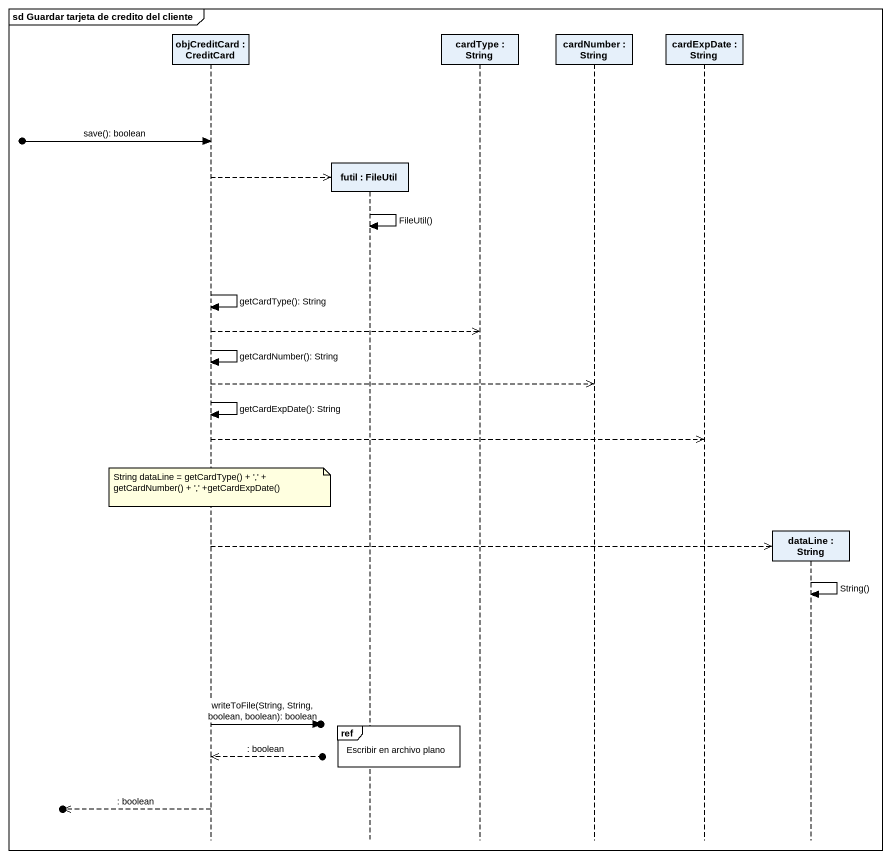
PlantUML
@startuml
mainframe sd Guardar tarjeta de credito del cliente
hide footbox
participant "objCreditCard : CreditCard" as objCreditCard
participant "futil : FileUtil" as futil
participant "cardType : String" as cardType
participant "cardNumber : String" as cardNumber
participant "cardExpDate : String" as cardExpDate
participant "dataLine : String" as dataLine

[o-> objCreditCard : save(): boolean
objCreditCard -->> futil **
futil -> futil : FileUtil()
objCreditCard -> objCreditCard : getCardType(): String
objCreditCard -->> cardType
objCreditCard -> objCreditCard : getCardNumber(): String
objCreditCard -->> cardNumber
objCreditCard -> objCreditCard : getCardExpDate(): String
objCreditCard -->> cardExpDate
note over objCreditCard : String dataLine = getCardType() + ',' + getCardNumber() + ',' +getCardExpDate()
objCreditCard -->> dataLine **
dataLine -> dataLine : String()
objCreditCard ->o] : writeToFile(String, String, boolean, boolean): boolean
ref over futil : Escribir en archivo plano
objCreditCard <<--o] : : boolean
[o<<-- objCreditCard : : boolean
@enduml
